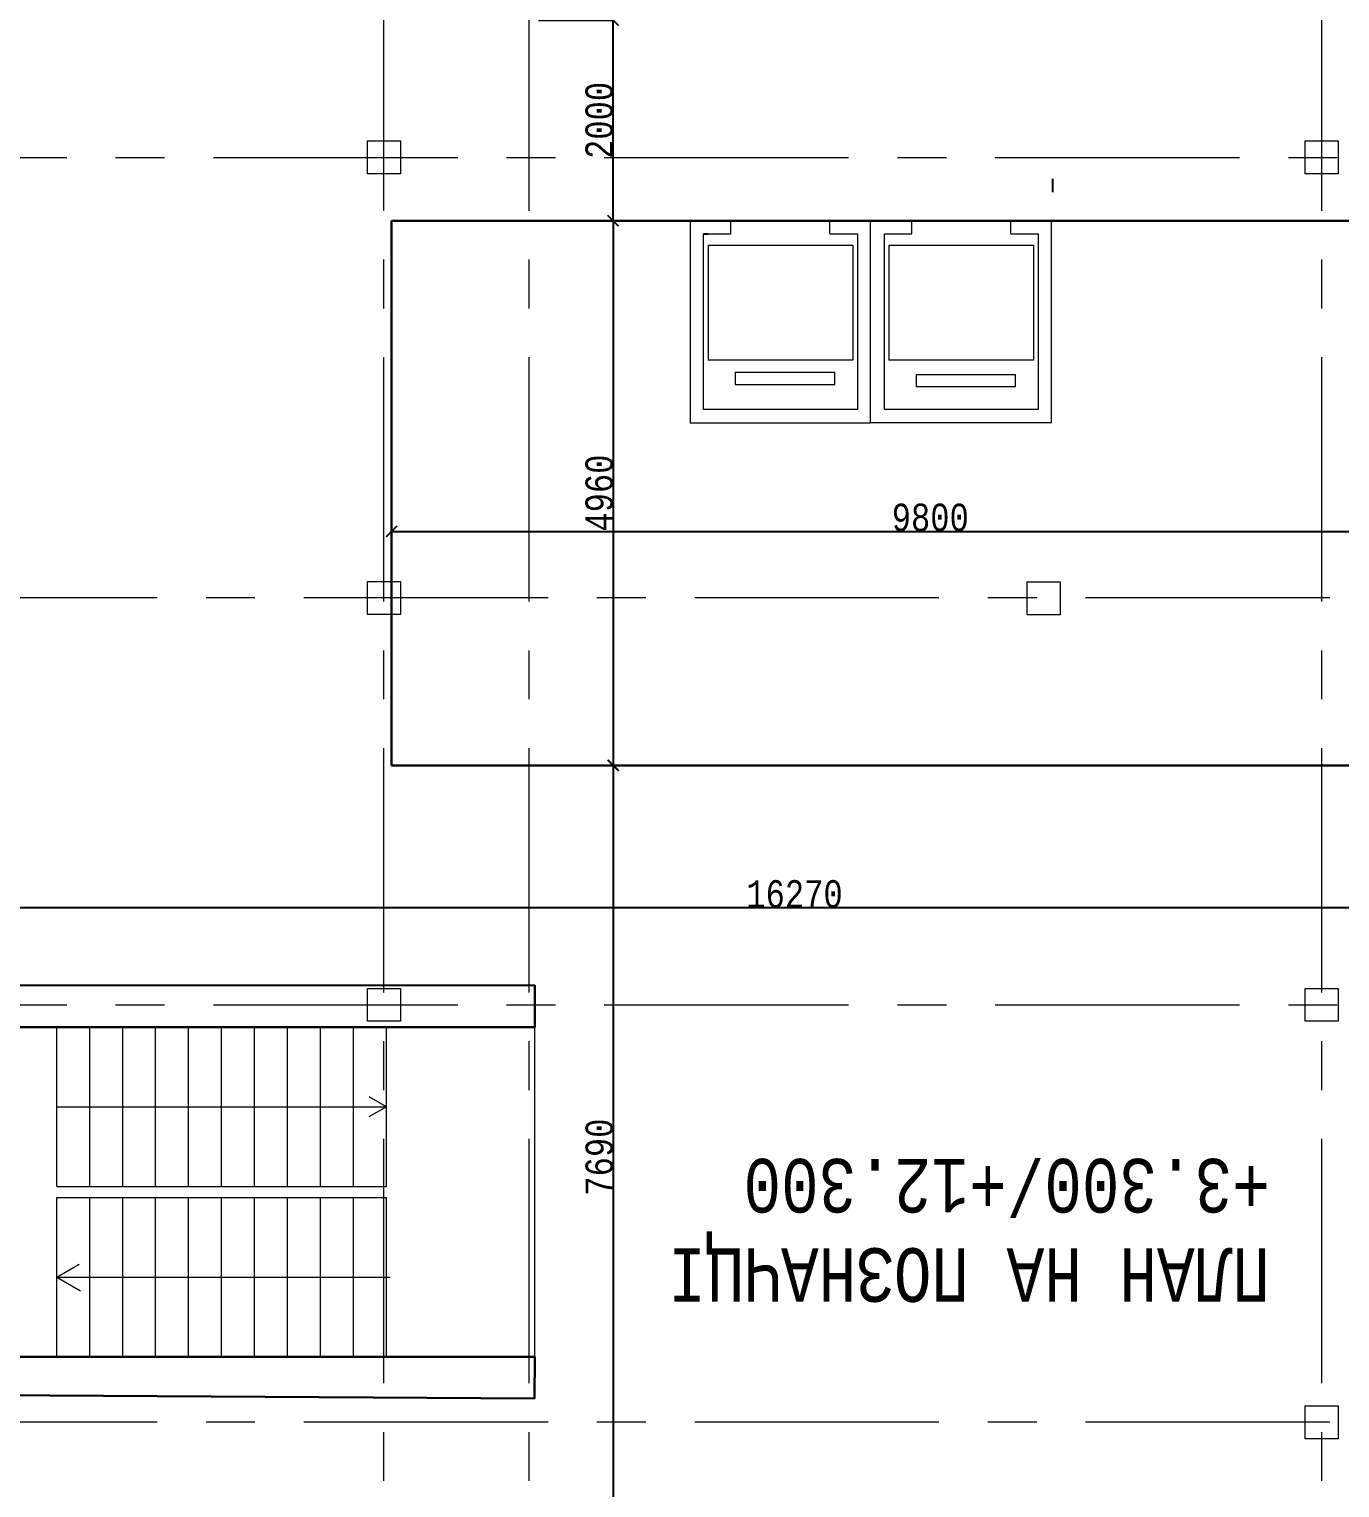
# Model space of a CAD drawing. Header units: millimetres. Extents: x -689206 to 4969298, y -1019800 to 703299.
# Drawn here: x 359119 to 371042, y -951305 to -938033 of the extents above; entities that cross this region are included whole.
import ezdxf

# ---------------------------------------------------------------- set-up
doc = ezdxf.new("R2010")
doc.units = ezdxf.units.MM
doc.linetypes.add('осеваяX2', pattern=[101.6, 63.5, -12.7, 12.7, -12.7])
for name, color, linetype, lineweight in [('Відомість заповнення дверних та віконних прорізів', 7, 'Continuous', 5), ('РАЗМЕРЫ', 7, 'Continuous', 9), ('стены', 7, 'Continuous', 20)]:
    doc.layers.add(name, color=color, linetype=linetype, lineweight=lineweight)
doc.styles.add('Аннотативный', font='isocteur.ttf', dxfattribs={"width": 0.7, "height": 250})
doc.dimstyles.new('Аннотативный', dxfattribs={"dimscale": 0, "dimtxt": 250, "dimasz": 100, "dimexe": 1.25, "dimexo": 0.625, "dimtad": 1, "dimdec": 0, "dimtxsty": 'Аннотативный', "dimblk": 'ARCHTICK', "dimcen": 2.5, "dimadec": 0, "dimazin": 0, "dimtfac": 1, "dimtdec": 0, "dimtmove": 0, "dimatfit": 3, "dimfxl": 1, "dimarcsym": 0})

# ---------------------------------------------------------------- blocks, each defined once
blk = doc.blocks.new('_ArchTick')
at = {"color": 0, "linetype": 'ByBlock', "const_width": 0.15}
blk.add_lwpolyline([(-0.5, -0.5), (0.5, 0.5)], dxfattribs=at)
blk = doc.blocks.new('*D4420')
at = {"layer": 'Defpoints', "color": 0, "linetype": 'ByBlock', "lineweight": 5, "transparency": 16777216}
for p in [(362416, -939776), (362416, -944732), (364431, -944732)]:
    blk.add_point(p, dxfattribs=at)
at = {"layer": 'РАЗМЕРЫ', "color": 0, "linetype": 'ByBlock', "lineweight": -2, "transparency": 16777216}
for p, q in [((362416, -939776), (364433, -939776)), ((364431, -939776), (364431, -944732)), ((362416, -944732), (364433, -944732))]:
    blk.add_line(p, q, dxfattribs=at)
at = {"layer": 'РАЗМЕРЫ', "color": 0, "linetype": 'ByBlock', "lineweight": -2, "transparency": 16777216, "xscale": 100, "yscale": 100, "zscale": 100}
for p, rotation in [((364431, -939776), 90), ((364431, -944732), 270)]:
    blk.add_blockref('_ArchTick', p, dxfattribs=dict(at, rotation=rotation))
at = {"layer": 'РАЗМЕРЫ', "color": 0, "linetype": 'ByBlock', "lineweight": 5, "transparency": 16777216, "insert": (364306, -942254), "char_height": 250, "attachment_point": 5, "rotation": 90, "style": 'Аннотативный'}
blk.add_mtext('4960', dxfattribs=at)
blk = doc.blocks.new('*D4421')
at = {"layer": 'Defpoints', "color": 0, "linetype": 'ByBlock', "lineweight": 5, "transparency": 16777216}
for p in [(372216, -942603), (362416, -944732), (372216, -944732)]:
    blk.add_point(p, dxfattribs=at)
at = {"layer": 'РАЗМЕРЫ', "color": 0, "linetype": 'ByBlock', "lineweight": -2, "transparency": 16777216}
for p, q in [((362416, -944731), (362416, -942602)), ((362416, -942603), (372216, -942603)), ((372216, -944731), (372216, -942602))]:
    blk.add_line(p, q, dxfattribs=at)
at = {"layer": 'РАЗМЕРЫ', "color": 0, "linetype": 'ByBlock', "lineweight": -2, "transparency": 16777216, "xscale": 100, "yscale": 100, "zscale": 100, "rotation": 180}
blk.add_blockref('_ArchTick', (362416, -942603), dxfattribs=at)
at = {"layer": 'РАЗМЕРЫ', "color": 0, "linetype": 'ByBlock', "lineweight": -2, "transparency": 16777216, "xscale": 100, "yscale": 100, "zscale": 100}
blk.add_blockref('_ArchTick', (372216, -942603), dxfattribs=at)
at = {"layer": 'РАЗМЕРЫ', "color": 0, "linetype": 'ByBlock', "lineweight": 5, "transparency": 16777216, "insert": (367316, -942477), "char_height": 250, "attachment_point": 5, "style": 'Аннотативный'}
blk.add_mtext('9800', dxfattribs=at)
blk = doc.blocks.new('*D4422')
at = {"layer": 'Defpoints', "color": 0, "linetype": 'ByBlock', "lineweight": 5, "transparency": 16777216}
for p in [(364433, -944732), (365137, -944732), (365137, -951861)]:
    blk.add_point(p, dxfattribs=at)
at = {"layer": 'РАЗМЕРЫ', "color": 0, "linetype": 'ByBlock', "lineweight": -2, "transparency": 16777216}
for p, q in [((365136, -944732), (364431, -944732)), ((364433, -951861), (364433, -944732)), ((365136, -951861), (364431, -951861))]:
    blk.add_line(p, q, dxfattribs=at)
at = {"layer": 'РАЗМЕРЫ', "color": 0, "linetype": 'ByBlock', "lineweight": -2, "transparency": 16777216, "xscale": 100, "yscale": 100, "zscale": 100}
for p, rotation in [((364433, -944732), 90), ((364433, -951861), 270)]:
    blk.add_blockref('_ArchTick', p, dxfattribs=dict(at, rotation=rotation))
at = {"layer": 'РАЗМЕРЫ', "color": 0, "linetype": 'ByBlock', "lineweight": 20, "transparency": 16777216, "insert": (364307, -948296), "char_height": 250, "attachment_point": 5, "rotation": 90, "style": 'Аннотативный'}
blk.add_mtext('7690', dxfattribs=at)
blk = doc.blocks.new('*D4424')
at = {"layer": 'Defpoints', "color": 0, "linetype": 'ByBlock', "lineweight": 5, "transparency": 16777216}
for p in [(357947, -946028), (357947, -946028), (374216, -946028)]:
    blk.add_point(p, dxfattribs=at)
at = {"layer": 'РАЗМЕРЫ', "color": 0, "linetype": 'ByBlock', "lineweight": -2, "transparency": 16777216}
for p, q in [((357947, -946028), (357947, -946027)), ((374216, -946028), (357947, -946028)), ((374216, -946028), (374216, -946027))]:
    blk.add_line(p, q, dxfattribs=at)
at = {"layer": 'РАЗМЕРЫ', "color": 0, "linetype": 'ByBlock', "lineweight": -2, "transparency": 16777216, "xscale": 100, "yscale": 100, "zscale": 100, "rotation": 180}
blk.add_blockref('_ArchTick', (357947, -946028), dxfattribs=at)
at = {"layer": 'РАЗМЕРЫ', "color": 0, "linetype": 'ByBlock', "lineweight": -2, "transparency": 16777216, "xscale": 100, "yscale": 100, "zscale": 100}
blk.add_blockref('_ArchTick', (374216, -946028), dxfattribs=at)
at = {"layer": 'РАЗМЕРЫ', "color": 0, "linetype": 'ByBlock', "lineweight": 20, "transparency": 16777216, "insert": (366081, -945903), "char_height": 250, "attachment_point": 5, "style": 'Аннотативный'}
blk.add_mtext('16270', dxfattribs=at)
blk = doc.blocks.new('*D4425')
at = {"layer": 'Defpoints', "color": 0, "linetype": 'ByBlock', "lineweight": 5, "transparency": 16777216}
for p in [(363750, -937950), (364431, -937950), (364431, -939776)]:
    blk.add_point(p, dxfattribs=at)
at = {"layer": 'РАЗМЕРЫ', "color": 0, "linetype": 'ByBlock', "lineweight": -2, "transparency": 16777216}
for p, q in [((363751, -937950), (364433, -937950)), ((364431, -939776), (364431, -937950)), ((364431, -939776), (364430, -939776))]:
    blk.add_line(p, q, dxfattribs=at)
at = {"layer": 'РАЗМЕРЫ', "color": 0, "linetype": 'ByBlock', "lineweight": -2, "transparency": 16777216, "xscale": 100, "yscale": 100, "zscale": 100}
for p, rotation in [((364431, -937950), 90), ((364431, -939776), 270)]:
    blk.add_blockref('_ArchTick', p, dxfattribs=dict(at, rotation=rotation))
at = {"layer": 'РАЗМЕРЫ', "color": 0, "linetype": 'ByBlock', "lineweight": 5, "transparency": 16777216, "insert": (364306, -938863), "char_height": 250, "attachment_point": 5, "rotation": 90, "style": 'Аннотативный'}
blk.add_mtext('2000', dxfattribs=at)

msp = doc.modelspace()

# ---------------------------------------------------------------- linework, layer by layer
at = {"layer": 'РАЗМЕРЫ', "linetype": 'осеваяX2', "lineweight": 5, "ltscale": 35}
for p, q in [((363666.7, -964577.2), (363666.7, -914735.9)), ((370876.7, -964577.2), (370876.7, -914735.9)), ((332346.7, -939200.3), (399399.4, -939200.3)), ((332346.7, -946910.3), (399399.4, -946910.3))]:
    msp.add_line(p, q, dxfattribs=at)
at = {"layer": 'РАЗМЕРЫ', "linetype": 'ByBlock', "lineweight": 30}
for p, q in [((364091, -939776.2), (362415.8, -939776.2)), ((362415.8, -939776.2), (362415.8, -944731.7)), ((362804.8, -939776.2), (362831.8, -939776.2)), ((372215.9, -939776.2), (364091, -939776.2)), ((362415.8, -944731.7), (372215.9, -944731.7)), ((357947, -946734.6), (363719.5, -946732.2)), ((363719.5, -946732.2), (363719.5, -947112.2)), ((363719.5, -947112.2), (357947, -947112.2)), ((357947, -950112.2), (363719.5, -950112.2)), ((363719.5, -950112.2), (363717, -950492.2)), ((363719.5, -950492.2), (358014.3, -950455.4))]:
    msp.add_line(p, q, dxfattribs=at)
at = {"layer": 'РАЗМЕРЫ', "linetype": 'ByBlock', "lineweight": 13}
for p, q in [((365133, -939774.4), (365133, -941494.4)), ((366773, -941614.4), (366773, -939774.4)), ((368418.6, -941614.4), (368418.6, -939774.4)), ((365133, -941494.4), (365133, -941614.4)), ((365133, -941614.4), (366773, -941614.4)), ((368418.6, -941614.4), (366773, -941614.4)), ((359369.5, -948562.2), (359369.5, -947112.2)), ((359669.5, -948562.2), (359669.5, -947112.2)), ((359969.5, -948562.2), (359969.5, -947112.2)), ((360269.5, -948562.2), (360269.5, -947112.2)), ((360569.5, -948562.2), (360569.5, -947112.2)), ((360869.5, -948562.2), (360869.5, -947112.2)), ((361169.5, -948562.2), (361169.5, -947112.2)), ((361469.5, -948562.2), (361469.5, -947112.2)), ((361769.5, -948562.2), (361769.5, -947112.2)), ((362069.5, -948562.2), (362069.5, -947112.2)), ((362369.5, -948562.2), (362369.5, -947112.2)), ((359369.5, -947837.2), (362369.5, -947837.2)), ((359369.5, -948562.2), (362369.5, -948562.2)), ((359369.5, -950112.2), (359369.5, -948662.2)), ((359369.5, -948662.2), (362369.5, -948662.2)), ((359669.5, -950112.2), (359669.5, -948662.2)), ((359969.5, -950112.2), (359969.5, -948662.2)), ((360269.5, -950112.2), (360269.5, -948662.2)), ((360569.5, -950112.2), (360569.5, -948662.2)), ((360869.5, -950112.2), (360869.5, -948662.2)), ((361169.5, -950112.2), (361169.5, -948662.2)), ((361469.5, -950112.2), (361469.5, -948662.2)), ((361769.5, -950112.2), (361769.5, -948662.2)), ((362069.5, -950112.2), (362069.5, -948662.2)), ((362369.5, -950112.2), (362369.5, -948662.2)), ((359369.5, -949387.2), (359574.4, -949268.9)), ((359369.5, -949387.2), (362404.2, -949387.2)), ((359369.5, -949387.2), (359587.3, -949512.9))]:
    msp.add_line(p, q, dxfattribs=at)
at = {"layer": 'РАЗМЕРЫ', "lineweight": 13, "ltscale": 150}
for p, q in [((365541, -941154.4), (365541, -941264.4)), ((367186.6, -941173.9), (367186.6, -941283.9))]:
    msp.add_line(p, q, dxfattribs=at)
at = {"layer": 'РАЗМЕРЫ', "linetype": 'ByBlock', "lineweight": 20}
for p, q in [((363719.5, -950112.2), (363719.5, -947112.2)), ((362369.5, -947837.2), (362212.7, -947746.6)), ((362369.5, -947837.2), (362208.2, -947930.3))]:
    msp.add_line(p, q, dxfattribs=at)
at = {"layer": 'стены', "linetype": 'осеваяX2', "lineweight": 5, "ltscale": 35}
for p, q in [((362346.7, -964577.2), (362346.7, -914735.9)), ((399399.4, -943208.3), (332346.7, -943208.3)), ((399399.4, -950708.3), (332346.7, -950708.3))]:
    msp.add_line(p, q, dxfattribs=at)
at = {"layer": 'стены', "color": 18, "lineweight": 25, "true_color": 0x000000}
for p, q in [((368429.5, -939514.5), (368429.5, -939394.5)), ((365133, -939774.4), (365503, -939774.4)), ((366403, -939774.4), (366773, -939774.4)), ((366778.6, -939774.4), (367148.6, -939774.4)), ((368437.6, -939774.4), (368807.6, -939774.4)), ((365253, -939894.4), (365295, -939894.4))]:
    msp.add_line(p, q, dxfattribs=at)
at = {"layer": 'стены', "color": 18, "lineweight": 13, "true_color": 0x000000}
for p, q in [((365503, -939894.4), (365503, -939774.4)), ((366403, -939894.4), (366403, -939774.4)), ((367148.6, -939894.4), (367148.6, -939774.4)), ((368048.6, -939894.4), (368048.6, -939774.4)), ((365253, -939894.4), (365503, -939894.4)), ((365253, -941494.4), (365253, -939894.4)), ((366403, -939894.4), (366653, -939894.4)), ((366653, -939894.4), (366653, -941494.4)), ((366898.6, -939894.4), (367148.6, -939894.4)), ((366898.6, -941494.4), (366898.6, -939894.4)), ((366898.6, -939894.4), (366940.6, -939894.4)), ((368048.6, -939894.4), (368298.6, -939894.4)), ((368298.6, -939894.4), (368298.6, -941494.4)), ((365295, -939997.4), (365295, -941044.4)), ((365295, -939997.4), (366611, -939997.4)), ((366611, -939997.4), (366611, -941044.4)), ((366940.6, -939997.4), (366940.6, -941044.4)), ((366940.6, -939997.4), (368256.6, -939997.4)), ((368256.6, -939997.4), (368256.6, -941044.4)), ((366611, -941044.4), (365295, -941044.4)), ((368256.6, -941044.4), (366940.6, -941044.4)), ((365541, -941154.4), (365743.5, -941154.4)), ((365541, -941154.4), (366447, -941154.4)), ((365541, -941264.4), (366447, -941264.4)), ((366447, -941264.4), (366447, -941154.4)), ((367186.6, -941173.9), (367389.1, -941173.9)), ((367186.6, -941173.9), (368092.6, -941173.9)), ((368092.6, -941283.9), (368092.6, -941173.9)), ((367186.6, -941283.9), (368092.6, -941283.9)), ((366653, -941494.4), (365253, -941494.4)), ((368298.6, -941494.4), (366898.6, -941494.4))]:
    msp.add_line(p, q, dxfattribs=at)
at = {"layer": 'стены', "lineweight": 20}
for points in [[(362496.7, -939350.3), (362196.7, -939350.3), (362196.7, -939050.3), (362496.7, -939050.3)], [(371026.7, -939350.3), (370726.7, -939350.3), (370726.7, -939050.3), (371026.7, -939050.3)]]:
    msp.add_lwpolyline(points, close=True, dxfattribs=at)
at = {"layer": 'стены'}
for points in [[(362496.7, -943358.3), (362196.7, -943358.3), (362196.7, -943058.3), (362496.7, -943058.3)], [(368496.7, -943360.3), (368196.7, -943360.3), (368196.7, -943060.3), (368496.7, -943060.3)], [(362496.7, -947060.3), (362196.7, -947060.3), (362196.7, -946760.3), (362496.7, -946760.3)], [(371026.7, -947060.3), (370726.7, -947060.3), (370726.7, -946760.3), (371026.7, -946760.3)], [(371026.7, -950858.3), (370726.7, -950858.3), (370726.7, -950558.3), (371026.7, -950558.3)]]:
    msp.add_lwpolyline(points, close=True, dxfattribs=at)

# ---------------------------------------------------------------- texts
at = {"layer": 'Відомість заповнення дверних та віконних прорізів', "ltscale": 50, "insert": (370404.7, -949612.5), "char_height": 487.546, "width": 12034.477, "attachment_point": 1, "rotation": 180, "style": 'Аннотативный'}
msp.add_mtext('ПЛАН НА ПОЗНАЧЦІ \\P+3.300/+12.300', dxfattribs=at)

# ---------------------------------------------------------------- dimensions: what is measured, and where the dimension line sits
at = {"layer": 'РАЗМЕРЫ', "linetype": 'ByBlock', "lineweight": 5}
for base, p1, p2, text, picture, middle in [((364431.4, -937950.2), (364431.4, -939776.2), (363750.2, -937950.2), '2000', '*D4425', (364305.8, -938863.2)), ((364431.4, -944731.7), (362415.8, -939776.2), (362415.8, -944731.7), '4960', '*D4420', (364305.8, -942253.9))]:
    dim = msp.add_linear_dim(base=base, p1=p1, p2=p2, angle=270, text=text, dimstyle='Аннотативный', dxfattribs=at)
    dim.commit()
    dim.dimension.update_dxf_attribs({"geometry": picture, "text_midpoint": middle})
dim = msp.add_linear_dim(base=(372215.9, -942603.1), p1=(362415.8, -944731.7), p2=(372215.9, -944731.7), angle=180, dimstyle='Аннотативный', dxfattribs=at)
dim.commit()
dim.dimension.update_dxf_attribs({"geometry": '*D4421', "text_midpoint": (367315.9, -942477.5)})
at = {"layer": 'РАЗМЕРЫ', "linetype": 'ByBlock', "lineweight": 20}
for base, p1, p2, angle, text, picture, middle in [((364432.7, -944731.7), (365136.9, -951860.8), (365136.9, -944731.7), 270, '7690', '*D4422', (364307.1, -948296.3)), ((357947, -946028.2), (374215.9, -946028.2), (357947, -946028.2), 180, '16270', '*D4424', (366081.4, -945902.6))]:
    dim = msp.add_linear_dim(base=base, p1=p1, p2=p2, angle=angle, text=text, dimstyle='Аннотативный', dxfattribs=at)
    dim.commit()
    dim.dimension.update_dxf_attribs({"geometry": picture, "text_midpoint": middle})

doc.saveas('drawing.dxf')
